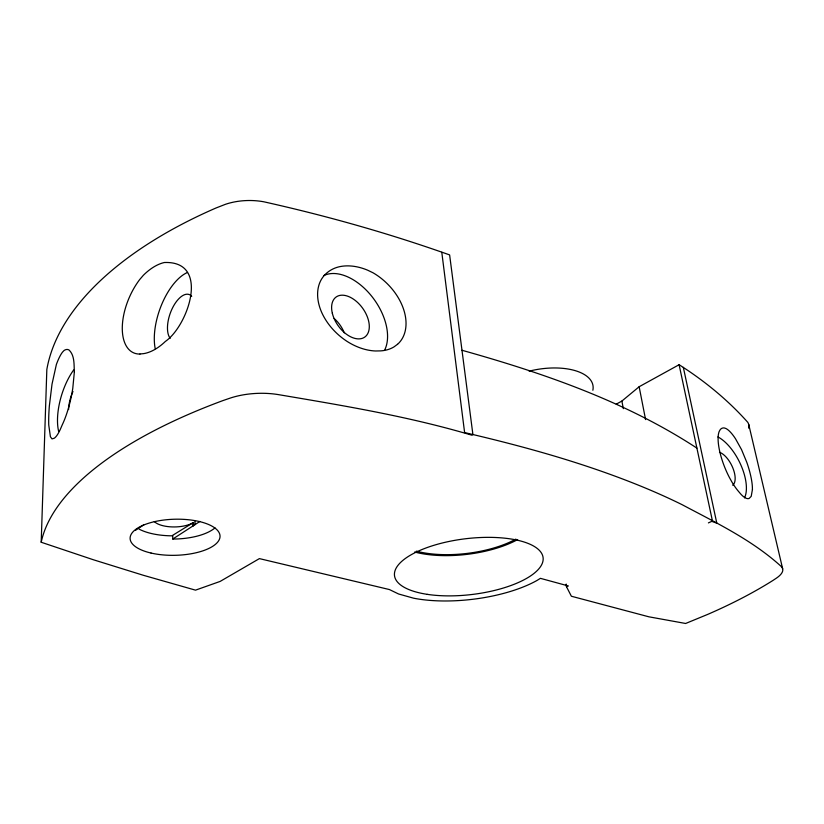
<?xml version="1.0" encoding="UTF-8"?>
<svg xmlns="http://www.w3.org/2000/svg" width="824" height="824" viewBox="0 0 824 824"><rect width="100%" height="100%" fill="white"/><g stroke="black" fill="none" stroke-linecap="round" stroke-linejoin="round"><path stroke-width="1.24" d="M41.2 542.254L46.834 369.523A391.204 197.472 -6.8 0 1 215.94 208.019L225.488 204.29A49.347 29.932 -0.4 0 1 263.701 201.767C326.644 215.806 388.835 233.336 449.626 254.915L472.914 434.629L471.915 435.206C408.704 416.419 343.268 405.593 278.306 394.603A53.148 25.606 -2.3 0 0 229.412 398.363L222.738 400.66A416.47 164.831 -6.8 0 0 41.21 542.254L93.297 559.733L143.242 575.255L195.515 590.149L220.121 581.425L259.406 558.61L389.443 589.562L398.569 593.98L413.617 598.193A89.311 33.496 -6.9 0 0 537.001 580.457L540.41 578.335L568.354 585.957L566.531 586.781L571.372 596.236L648.859 616.805L685.63 623.48L707.559 614.457A420.57 168.034 -6.5 0 0 773.087 580.354L776.136 578.324A37.863 12.597 -10.9 0 0 780.894 566.16C751.9 539.916 716.396 522.91 682.148 504.7C663.289 495.378 643.915 487.128 624.273 479.62C572.371 459.792 518.657 445.197 464.612 432.579L441.788 252.278M616.249 404.162L621.883 401.061L639.146 386.744L679.1 364.713C704.355 380.75 727.808 399.918 747.729 422.269A35.885 15.388 -12.3 0 1 748.697 428.15M397.498 344.298L394.006 346.883A50.655 34.907 45.4 0 1 380.739 350.88L375.445 350.983A51.964 36.915 42.5 0 1 347.275 341.527C336.594 334.616 327.622 324.944 322.143 313.419A48.709 34.66 42.4 0 1 319.794 282.632C323.307 273.908 331.753 267.954 340.899 266.44A52.025 37.039 42.6 0 1 367.71 270.221L373.097 272.826A50.563 34.866 45.5 0 1 391.668 288.493A49.316 33.99 45.5 0 1 397.529 344.329M135.651 530.223L144.004 524.641M139.081 529.111A44.651 18.488 -1.3 0 0 171.856 535.827L192.754 522.941L192.826 526.206M172.721 535.806L172.772 539.04L199.923 521.438M708.393 522.9L712.461 521.046L679.1 364.713M139.967 353.99L143.798 353.609A50.81 29.334 -62.9 0 0 165.408 341.404C187.954 326.036 210.8 260.662 164.337 262.516A50.861 29.407 -63 0 0 143.397 275.247L139.699 279.542A49.419 26.306 -66.2 0 0 122.282 328.498A49.419 26.306 -66.2 0 0 139.956 354.052M172.772 539.04L177.366 538.958A44.702 18.416 -1.4 0 0 214.992 527.875M461.986 350.272C543.706 373.179 625.437 401.35 696.898 448.112M711.823 521.355L716.798 523.147L683.333 367.36M748.748 424.494L782.656 568.787M639.146 386.744L645.583 419.581M621.883 401.061L623.315 408.653M566.129 584.247L566.531 586.781L566.253 584.288M194.979 521.365L195.061 524.641M193.516 522.447L193.588 525.722M517.647 539.586A73.707 29.736 -6.9 0 1 414.647 552.018M334.142 318.466A24.205 15.193 54.1 0 1 344.267 332.844M323.904 275.525A49.316 30.148 54.4 0 1 371.078 295.476A49.316 30.148 54.4 0 1 384.849 349.675M68.588 409.559A22.258 9.723 -72.7 0 1 72.975 391.503M58.669 431.498A44.568 19.488 -72.7 0 1 73.655 369.976M717.92 436.947A37.265 17.531 63.3 0 1 740.951 465.169A37.265 17.531 63.3 0 1 744.536 497.861M155.211 348.645A48.698 23.227 -70.6 0 1 187.388 272.497M170.197 338.345A24.318 11.598 -70.6 0 1 172.741 307.507A24.318 11.598 -70.6 0 1 191.714 296.31M719.486 452.283A18.612 8.755 63.3 0 1 732.896 468.084A18.612 8.755 63.3 0 1 732.701 485.243M515.824 539.133A71.111 28.696 -6.9 0 1 416.326 551.143M192.754 522.941A22.299 9.229 -1.4 0 1 172.01 526.917A22.299 9.229 -1.4 0 1 154.304 521.541M529.152 371.161A51.675 24.947 -9.3 0 1 592.858 390.257M74.345 372.088L72.78 388.289A45.021 12.741 -78.6 0 1 69.206 405.367L67.64 410.805A45.938 12.999 -78.6 0 1 62.171 425.029L60.513 428.913A47.658 10.65 -80.8 0 1 54.23 438.244L52.025 438.893L50.419 436.772L48.75 424.999A42.951 6.963 -82.9 0 1 49.347 405.964L52.025 384.118L56.372 364.496A47.741 10.691 -80.8 0 1 62.562 352.064L64.118 350.457A45.969 13.009 -78.6 0 1 69.103 350.056C74.809 355.638 73.923 364.723 74.345 372.088M752.436 489.477L751.21 496.347L749.171 498.427A39.171 10.959 69.5 0 1 740.673 493.947L738.572 491.464A38.192 12.288 68.2 0 1 731.671 481.597L729.467 477.601A37.214 11.979 68.2 0 1 719.167 431.529L720.094 429.85A38.213 12.298 68.2 0 1 724.255 427.955L725.882 428.49A39.222 10.99 69.6 0 1 735.523 438.79L741.549 449.636L746.781 462.295A36.647 10.248 69.5 0 1 752.343 486.345L752.436 489.477M332.329 313.244A24.627 15.048 54.4 0 0 363.981 337.582A24.627 15.048 54.4 0 0 355.062 300.307A24.627 15.048 54.4 0 0 332.329 313.244M427.203 594.341A74.84 28.057 -6.9 0 0 542.995 560.845A74.84 28.057 -6.9 0 0 436.215 544.623A74.84 28.057 -6.9 0 0 427.203 594.341M151.039 553.048A44.98 18.046 -1.5 0 0 220.008 536.96A44.98 18.046 -1.5 0 0 154.191 521.736A44.98 18.046 -1.5 0 0 151.039 553.048"/></g></svg>
